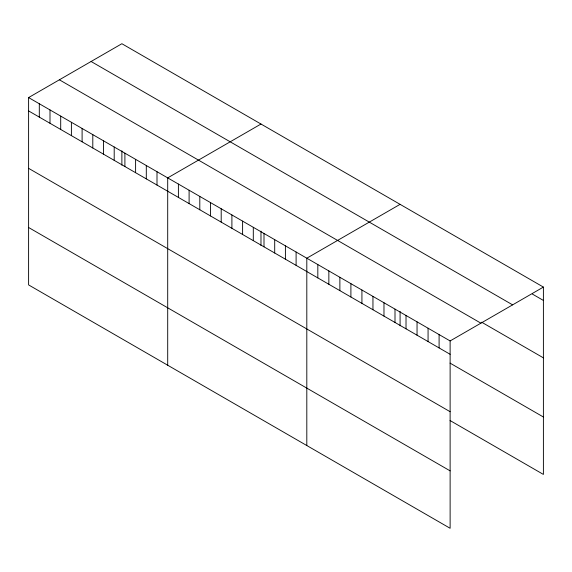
<?xml version="1.0" encoding="UTF-8"?>
<svg xmlns="http://www.w3.org/2000/svg" width="572" height="572" viewBox="0 0 572 572"><rect width="100%" height="100%" fill="white"/><g stroke="black" fill="none" stroke-linecap="round" stroke-linejoin="round"><path stroke-width="0.86" d="M28.6 97.576L450.121 340.941L450.121 528.278L28.6 284.913L28.6 97.576L121.879 43.722L543.4 287.087L543.4 474.424L450.057 420.534M260.982 124.031L167.703 177.885L167.703 365.222M400.085 204.34L306.807 258.201L306.807 445.531M450.121 340.941L543.4 287.087M532.375 294.065L543.4 300.436M91.098 61.497L512.619 304.862M481.667 322.208L543.4 357.85M59.381 79.808L480.902 323.166M28.6 110.925L450.121 354.29M450.057 363.113L543.4 417.002M28.6 168.34L450.121 411.704M28.6 227.499L450.121 470.863M439.096 334.577L439.096 347.926M428.071 328.214L428.071 341.555M417.045 321.843L417.045 335.192M406.02 315.479L406.02 328.828M400.085 311.447L400.085 325.811M395.002 309.116L395.002 322.465M383.976 302.752L383.976 316.101M372.951 296.389L372.951 309.731M361.926 290.025L361.926 303.367M350.901 283.655L350.901 297.004M339.875 277.291L339.875 290.64M328.85 270.928L328.85 284.277M317.825 264.564L317.825 277.906M296.103 252.023L296.103 265.365M285.407 245.846L285.407 259.188M274.703 239.668L274.703 253.01M263.999 233.49L263.999 246.832M260.982 231.138L260.982 245.502M253.303 227.313L253.303 240.655M242.6 221.135L242.6 234.477M231.903 214.958L231.903 228.299M221.2 208.773L221.2 222.122M210.503 202.595L210.503 215.944M199.8 196.418L199.8 209.767M189.103 190.24L189.103 203.589M178.4 184.062L178.4 197.412M157 171.707L157 185.056M146.303 165.53L146.303 178.879M135.6 159.352L135.6 172.701M124.903 153.174L124.903 166.523M121.879 150.829L121.879 165.194M114.2 146.997L114.2 160.346M103.503 140.819L103.503 154.168M92.8 134.642L92.8 147.991M82.103 128.464L82.103 141.813M71.4 122.286L71.4 135.635M60.703 116.109L60.703 129.458M50 109.931L50 123.28M39.304 103.754L39.304 117.103"/></g></svg>
